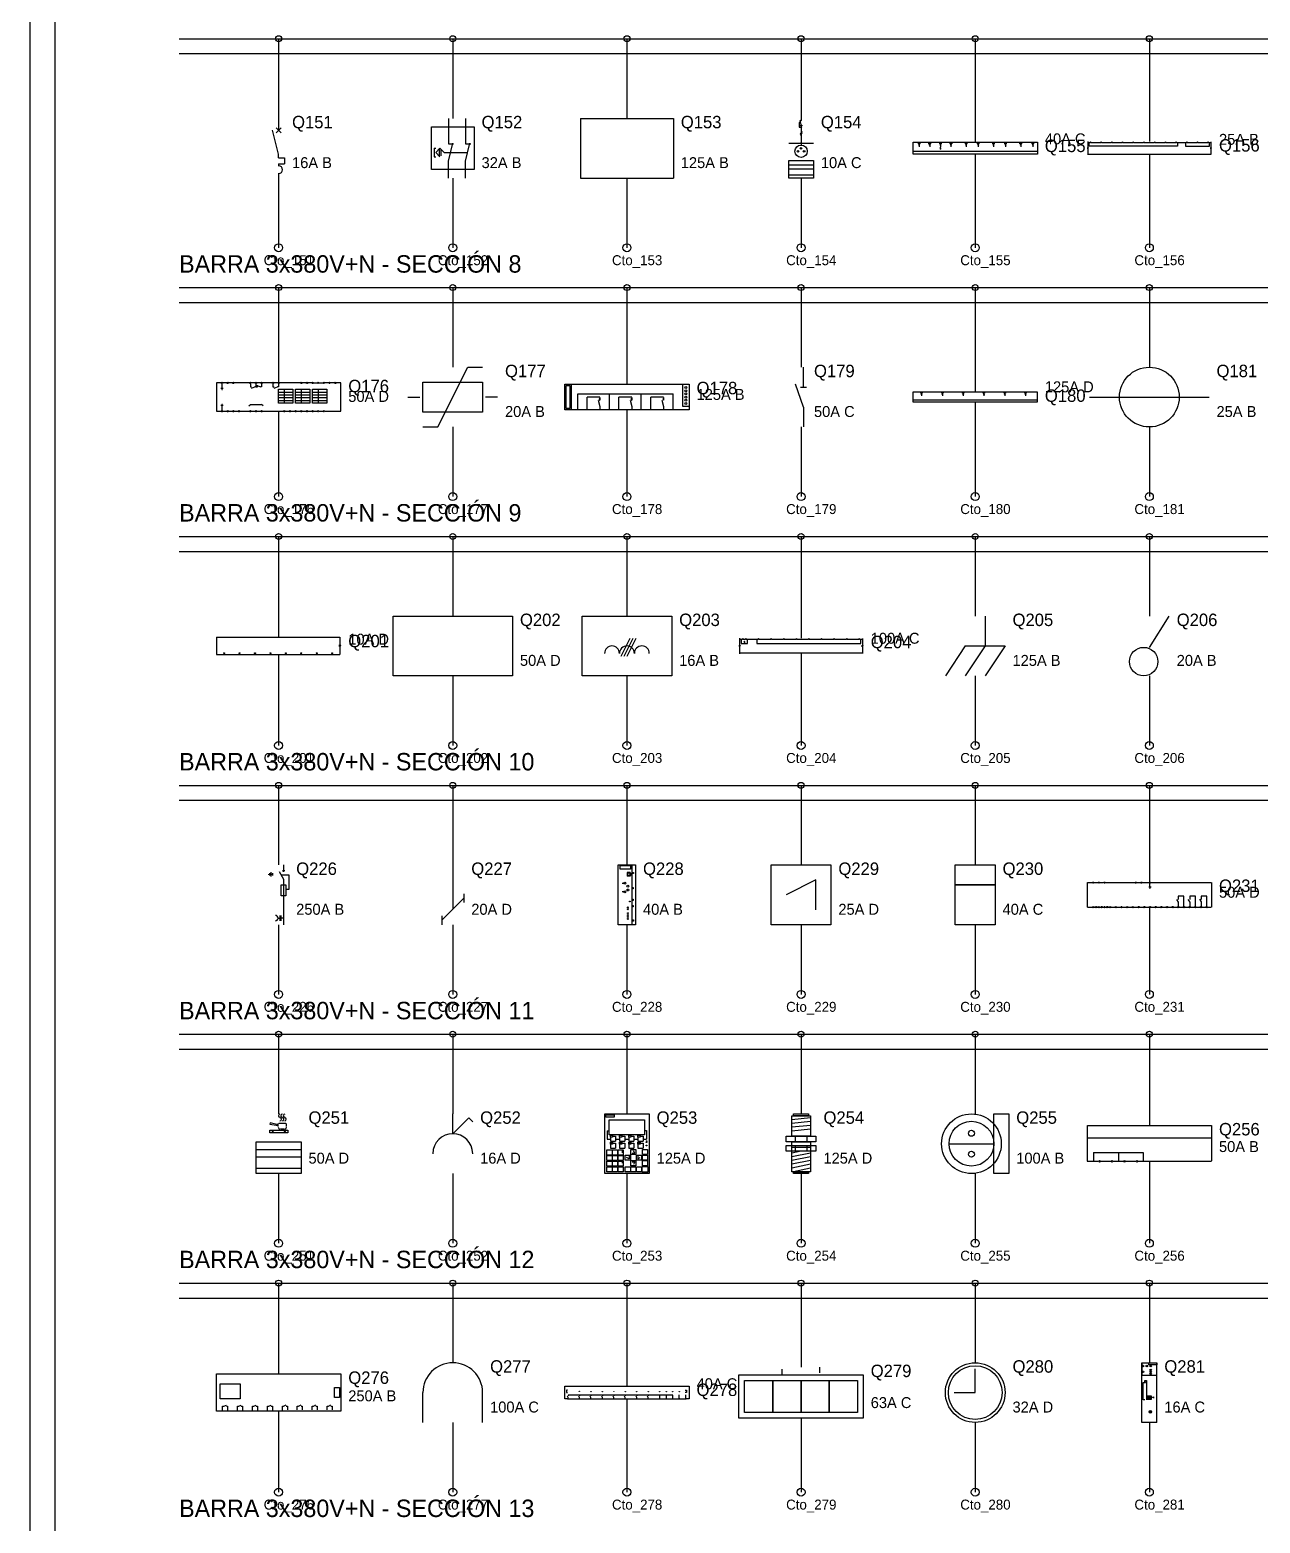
# Model space of a CAD drawing. Header units: metres. Extents: x 2 to 99, y 2 to 133.
# Drawn here: x 2 to 26.73, y 69.18 to 99.18 of the extents above; entities that cross this region are included whole.
import ezdxf

# ---------------------------------------------------------------- set-up
doc = ezdxf.new("R2010")
doc.units = ezdxf.units.M
for name, color, linetype in [('BARRAS_BUSBAR', 7, 'Continuous'), ('COMPONENTES', 7, 'Continuous'), ('FORMATO_LAMINA', 7, 'Continuous'), ('LINEAS_FUERZA', 7, 'Continuous'), ('TEXTOS_CIRCUITO', 7, 'Continuous')]:
    doc.layers.add(name, color=color, linetype=linetype)

msp = doc.modelspace()

# ---------------------------------------------------------------- linework, layer by layer
at = {"layer": 'BARRAS_BUSBAR'}
for p, q in [((5, 99), (96, 99)), ((5, 98.7), (96, 98.7)), ((5, 94), (96, 94)), ((5, 93.7), (96, 93.7)), ((5, 89), (96, 89)), ((5, 88.7), (96, 88.7)), ((5, 84), (96, 84)), ((5, 83.7), (96, 83.7)), ((5, 79), (96, 79)), ((5, 78.7), (96, 78.7)), ((5, 74), (96, 74)), ((5, 73.7), (96, 73.7))]:
    msp.add_line(p, q, dxfattribs=at)
at = {"layer": 'COMPONENTES'}
for p, q in [((7.048, 97.208), (6.952, 97.112)), ((6.952, 97.208), (7.048, 97.112)), ((7, 97.4), (7, 97.16)), ((10.414, 97.4), (10.414, 96.886)), ((10.757, 97.4), (10.757, 96.886)), ((13.067, 97.4), (13.067, 96.2)), ((13.067, 97.4), (14.933, 97.4)), ((14.933, 97.4), (14.933, 96.2)), ((17.488, 97.317), (17.459, 97.317)), ((17.459, 97.317), (17.459, 97.222)), ((17.459, 97.255), (17.517, 97.255)), ((17.459, 97.222), (17.517, 97.222)), ((17.508, 97.367), (17.492, 97.35)), ((17.492, 97.367), (17.508, 97.35)), ((17.5, 97.4), (17.5, 97.359)), ((17.5, 97.263), (17.517, 97.263)), ((17.5, 97.247), (17.517, 97.247)), ((17.5, 97.243), (17.5, 97.234)), ((17.5, 97.21), (17.5, 97.193)), ((17.517, 97.263), (17.517, 97.247)), ((17.252, 96.903), (17.748, 96.903)), ((17.521, 97.127), (17.479, 97.086)), ((17.521, 97.102), (17.479, 97.061)), ((17.5, 97.193), (17.5, 96.924)), ((17.5, 96.924), (17.5, 96.866)), ((23.263, 96.918), (23.309, 96.918)), ((23.325, 96.918), (23.524, 96.918)), ((23.54, 96.918), (23.739, 96.918)), ((23.755, 96.918), (23.954, 96.918)), ((23.97, 96.918), (24.169, 96.918)), ((24.185, 96.918), (24.384, 96.918)), ((24.401, 96.918), (24.599, 96.918)), ((24.616, 96.918), (24.815, 96.918)), ((24.831, 96.918), (25.03, 96.918)), ((25.046, 96.918), (25.245, 96.918)), ((25.261, 96.918), (25.46, 96.918)), ((25.476, 96.918), (25.675, 96.918)), ((25.691, 96.918), (25.737, 96.918)), ((7, 96.608), (7.12, 96.608)), ((7.12, 96.608), (7.12, 96.488)), ((10.123, 96.8), (10.157, 96.8)), ((10.123, 96.8), (10.123, 96.629)), ((10.123, 96.629), (10.157, 96.629)), ((10.226, 96.783), (10.226, 96.646)), ((10.26, 96.783), (10.26, 96.646)), ((10.329, 96.714), (10.791, 96.714)), ((10.329, 96.714), (10.791, 96.714)), ((10.414, 96.886), (10.517, 96.886)), ((10.757, 96.886), (10.86, 96.886)), ((19.75, 96.739), (22.25, 96.739)), ((19.872, 96.873), (19.872, 96.891)), ((19.872, 96.861), (19.872, 96.83)), ((20.085, 96.873), (20.085, 96.891)), ((20.085, 96.861), (20.085, 96.83)), ((20.287, 96.803), (20.317, 96.803)), ((20.29, 96.794), (20.314, 96.794)), ((20.293, 96.785), (20.311, 96.785)), ((20.302, 96.873), (20.302, 96.891)), ((20.302, 96.861), (20.302, 96.83)), ((20.302, 96.803), (20.302, 96.818)), ((20.512, 96.873), (20.512, 96.891)), ((20.512, 96.861), (20.512, 96.83)), ((20.817, 96.873), (20.817, 96.891)), ((20.817, 96.861), (20.817, 96.83)), ((21.061, 96.873), (21.061, 96.891)), ((21.061, 96.861), (21.061, 96.83)), ((21.366, 96.873), (21.366, 96.891)), ((21.366, 96.861), (21.366, 96.83)), ((21.61, 96.873), (21.61, 96.891)), ((21.61, 96.861), (21.61, 96.83)), ((21.915, 96.873), (21.915, 96.891)), ((21.915, 96.861), (21.915, 96.83)), ((22.159, 96.873), (22.159, 96.891)), ((22.159, 96.861), (22.159, 96.83)), ((23.263, 96.682), (25.737, 96.682)), ((7, 96.488), (7, 96.44)), ((7, 96.488), (7.12, 96.488)), ((17.252, 96.469), (17.748, 96.469)), ((17.252, 96.386), (17.748, 96.386)), ((7, 96.296), (7, 96.2)), ((13.067, 96.2), (14.933, 96.2)), ((17.252, 96.262), (17.748, 96.262)), ((17.55, 92), (17.55, 92.4)), ((5.847, 92.084), (5.75, 92.084)), ((5.75, 92.084), (5.75, 91.516)), ((5.841, 91.976), (5.886, 91.976)), ((5.852, 91.965), (5.875, 91.965)), ((5.858, 91.953), (5.869, 91.953)), ((5.864, 91.976), (5.864, 92.061)), ((5.96, 92.084), (5.881, 92.084)), ((6.074, 92.084), (5.994, 92.084)), ((6.188, 92.084), (6.108, 92.084)), ((6.415, 92.084), (6.165, 92.084)), ((6.432, 92.061), (6.432, 92.005)), ((6.432, 92.005), (6.455, 92.005)), ((6.528, 92.084), (6.449, 92.084)), ((6.455, 91.976), (6.523, 92.005)), ((6.545, 92.005), (6.523, 92.005)), ((6.545, 92.061), (6.545, 92.005)), ((6.545, 92.005), (6.568, 92.005)), ((6.642, 92.084), (6.562, 92.084)), ((6.568, 92.033), (6.636, 92.005)), ((6.568, 92.005), (6.574, 92.005)), ((6.574, 92.005), (6.574, 92.039)), ((6.659, 92.005), (6.636, 92.005)), ((6.659, 92.061), (6.659, 92.005)), ((6.869, 92.084), (6.676, 92.084)), ((6.886, 92.061), (6.886, 92.005)), ((6.886, 92.005), (6.909, 92.005)), ((6.983, 92.084), (6.903, 92.084)), ((6.909, 91.976), (6.977, 92.005)), ((7, 92.005), (6.977, 92.005)), ((7, 92.061), (7, 92.005)), ((7, 91.902), (7.284, 91.902)), ((7, 91.845), (7.284, 91.845)), ((7.398, 92.084), (7.017, 92.084)), ((7.114, 91.959), (7.114, 91.675)), ((7.341, 91.902), (7.625, 91.902)), ((7.341, 91.845), (7.625, 91.845)), ((7.438, 92.084), (7.358, 92.084)), ((7.455, 91.959), (7.455, 91.675)), ((7.551, 92.084), (7.472, 92.084)), ((7.665, 92.084), (7.585, 92.084)), ((7.682, 91.902), (7.966, 91.902)), ((7.682, 91.845), (7.966, 91.845)), ((7.699, 92.084), (7.778, 92.084)), ((7.795, 91.959), (7.795, 91.675)), ((7.812, 92.084), (7.892, 92.084)), ((8.006, 92.084), (7.926, 92.084)), ((8.125, 92.084), (8.04, 92.084)), ((8.25, 92.084), (8.153, 92.084)), ((8.25, 91.516), (8.25, 92.084)), ((9.6, 91.8), (9.84, 91.8)), ((11.4, 91.8), (11.16, 91.8)), ((12.878, 92.054), (12.878, 91.547)), ((13.006, 91.864), (13.647, 91.864)), ((13.006, 91.858), (13.006, 91.543)), ((13.199, 91.544), (13.199, 91.8)), ((13.455, 91.8), (13.199, 91.8)), ((13.647, 91.864), (14.288, 91.864)), ((13.647, 91.548), (13.647, 91.862)), ((13.84, 91.544), (13.84, 91.8)), ((14.096, 91.8), (13.84, 91.8)), ((14.288, 91.864), (14.929, 91.864)), ((14.288, 91.548), (14.288, 91.862)), ((14.481, 91.544), (14.481, 91.8)), ((14.737, 91.8), (14.481, 91.8)), ((14.929, 91.548), (14.929, 91.862)), ((17.55, 91.6), (17.39, 92.06)), ((17.49, 92), (17.61, 92)), ((19.922, 91.863), (19.922, 91.878)), ((19.922, 91.852), (19.922, 91.826)), ((20.34, 91.863), (20.34, 91.878)), ((20.34, 91.852), (20.34, 91.826)), ((20.758, 91.863), (20.758, 91.878)), ((20.758, 91.852), (20.758, 91.826)), ((21.176, 91.863), (21.176, 91.878)), ((21.176, 91.852), (21.176, 91.826)), ((21.594, 91.863), (21.594, 91.878)), ((21.594, 91.852), (21.594, 91.826)), ((22.012, 91.863), (22.012, 91.878)), ((22.012, 91.852), (22.012, 91.826)), ((23.3, 91.8), (25.7, 91.8)), ((5.75, 91.516), (5.847, 91.516)), ((5.841, 91.635), (5.886, 91.635)), ((5.852, 91.647), (5.875, 91.647)), ((5.858, 91.658), (5.869, 91.658)), ((5.864, 91.539), (5.864, 91.63)), ((5.881, 91.516), (5.96, 91.516)), ((5.994, 91.516), (6.074, 91.516)), ((6.108, 91.516), (6.188, 91.516)), ((6.222, 91.516), (6.415, 91.516)), ((6.403, 91.624), (6.432, 91.652)), ((6.432, 91.652), (6.659, 91.652)), ((6.449, 91.516), (6.528, 91.516)), ((6.562, 91.516), (6.642, 91.516)), ((6.688, 91.624), (6.659, 91.652)), ((6.676, 91.516), (6.756, 91.516)), ((6.744, 91.516), (7.097, 91.516)), ((7, 91.789), (7.284, 91.789)), ((7, 91.732), (7.284, 91.732)), ((7.131, 91.516), (7.21, 91.516)), ((7.244, 91.516), (7.324, 91.516)), ((7.341, 91.789), (7.625, 91.789)), ((7.341, 91.732), (7.625, 91.732)), ((7.358, 91.516), (7.438, 91.516)), ((7.472, 91.516), (7.551, 91.516)), ((7.585, 91.516), (7.665, 91.516)), ((7.682, 91.789), (7.966, 91.789)), ((7.682, 91.732), (7.966, 91.732)), ((7.699, 91.516), (7.778, 91.516)), ((7.812, 91.516), (7.892, 91.516)), ((7.926, 91.516), (8.006, 91.516)), ((7.966, 91.516), (8.165, 91.516)), ((8.153, 91.516), (8.25, 91.516)), ((13.455, 91.795), (13.455, 91.741)), ((14.096, 91.795), (14.096, 91.741)), ((14.737, 91.795), (14.737, 91.741)), ((17.55, 91.6), (17.55, 91.2)), ((19.753, 91.748), (22.25, 91.748)), ((21.2, 87.4), (21.2, 86.8)), ((24.5, 86.771), (24.9, 87.4)), ((5.75, 86.974), (8.231, 86.974)), ((5.75, 86.974), (5.75, 86.626)), ((14.06, 86.95), (13.88, 86.59)), ((14.12, 86.95), (13.94, 86.59)), ((14.18, 86.95), (14, 86.59)), ((16.266, 86.939), (16.32, 86.939)), ((16.339, 86.939), (16.383, 86.939)), ((16.402, 86.939), (16.636, 86.939)), ((16.655, 86.939), (16.889, 86.939)), ((16.908, 86.939), (17.142, 86.939)), ((17.161, 86.939), (17.396, 86.939)), ((17.415, 86.939), (17.649, 86.939)), ((17.668, 86.939), (17.902, 86.939)), ((17.921, 86.939), (18.155, 86.939)), ((18.174, 86.939), (18.408, 86.939)), ((18.427, 86.939), (18.661, 86.939)), ((18.68, 86.939), (18.734, 86.939)), ((20.8, 86.8), (20.4, 86.2)), ((20.8, 86.8), (21.6, 86.8)), ((21.2, 86.8), (20.8, 86.2)), ((21.6, 86.8), (21.2, 86.2)), ((5.75, 86.626), (8.231, 86.626)), ((16.266, 86.661), (18.734, 86.661)), ((6.797, 82.213), (6.797, 82.202)), ((6.819, 82.235), (6.819, 82.191)), ((6.841, 82.257), (6.841, 82.169)), ((6.852, 82.213), (6.863, 82.213)), ((6.874, 82.235), (6.874, 82.191)), ((7.078, 82.29), (7.122, 82.29)), ((7.1, 82.4), (7.1, 82.29)), ((10.5, 82.4), (10.5, 81.511)), ((14.062, 82.249), (14.004, 82.249)), ((14.004, 82.249), (14.004, 82.172)), ((14.012, 82.241), (14.054, 82.241)), ((14.012, 82.241), (14.012, 82.179)), ((14.054, 82.226), (14.054, 82.241)), ((14.074, 82.226), (14.054, 82.226)), ((14.062, 82.249), (14.062, 82.234)), ((14.081, 82.234), (14.062, 82.234)), ((14.074, 82.199), (14.074, 82.226)), ((14.081, 82.234), (14.081, 82.191)), ((14.097, 82.4), (14.097, 81.2)), ((13.903, 82.032), (13.961, 82.032)), ((14.062, 82.172), (14.004, 82.172)), ((14.054, 82.179), (14.012, 82.179)), ((14.054, 82.183), (14.054, 82.199)), ((14.074, 82.199), (14.054, 82.199)), ((14.062, 82.191), (14.081, 82.191)), ((14.062, 82.172), (14.062, 82.187)), ((23.25, 82.045), (23.25, 81.555)), ((23.256, 82.045), (23.358, 82.045)), ((23.381, 82.045), (23.467, 82.045)), ((23.495, 82.045), (23.581, 82.045)), ((23.61, 82.045), (24.209, 82.045)), ((24.237, 82.045), (24.323, 82.045)), ((24.352, 82.045), (24.494, 82.045)), ((24.489, 81.96), (24.534, 81.96)), ((24.5, 81.948), (24.523, 81.948)), ((24.506, 81.937), (24.517, 81.937)), ((24.511, 81.96), (24.511, 82.045)), ((24.523, 82.045), (25.744, 82.045)), ((25.75, 82.045), (25.75, 81.555)), ((10.278, 81.289), (10.722, 81.733)), ((10.722, 81.822), (10.722, 81.644)), ((13.961, 81.858), (13.903, 81.858)), ((6.99, 81.332), (7.023, 81.332)), ((7.026, 81.387), (7.026, 81.277)), ((7.045, 81.387), (7.045, 81.277)), ((7.1, 81.332), (7.045, 81.332)), ((10.278, 81.378), (10.278, 81.2)), ((23.256, 81.555), (23.358, 81.555)), ((23.381, 81.555), (23.41, 81.555)), ((23.438, 81.555), (23.467, 81.555)), ((23.501, 81.555), (23.524, 81.555)), ((23.558, 81.555), (23.581, 81.555)), ((23.615, 81.555), (23.638, 81.555)), ((23.667, 81.555), (23.695, 81.555)), ((23.724, 81.555), (23.809, 81.555)), ((23.838, 81.555), (23.929, 81.555)), ((23.958, 81.555), (24.038, 81.555)), ((24.072, 81.555), (24.152, 81.555)), ((24.18, 81.555), (24.266, 81.555)), ((24.295, 81.555), (24.38, 81.555)), ((24.409, 81.555), (24.494, 81.555)), ((24.523, 81.555), (24.608, 81.555)), ((24.637, 81.555), (24.723, 81.555)), ((24.751, 81.555), (24.837, 81.555)), ((24.871, 81.555), (24.951, 81.555)), ((24.979, 81.555), (25.065, 81.555)), ((25.099, 81.555), (25.179, 81.555)), ((25.213, 81.555), (25.288, 81.555)), ((25.322, 81.555), (25.408, 81.555)), ((25.436, 81.555), (25.527, 81.555)), ((25.55, 81.555), (25.636, 81.555)), ((25.664, 81.555), (25.744, 81.555)), ((10.5, 77), (10.5, 77.4)), ((6.99, 77.144), (6.99, 77.205)), ((7.148, 77.205), (7.002, 77.205)), ((7.16, 77.144), (7.16, 77.205)), ((17.312, 77.287), (17.688, 77.325)), ((17.312, 77.212), (17.688, 77.25)), ((17.312, 77.137), (17.688, 77.175)), ((17.312, 77.062), (17.688, 77.1)), ((23.25, 77.167), (23.25, 76.917)), ((23.256, 77.167), (23.869, 77.167)), ((23.869, 77.167), (25.75, 77.167)), ((25.75, 77.167), (25.75, 76.455)), ((7.112, 77.095), (7.039, 77.095)), ((13.604, 77.058), (13.64, 77.058)), ((13.604, 77.058), (13.604, 76.894)), ((13.604, 76.894), (13.671, 76.894)), ((13.671, 76.93), (13.671, 76.849)), ((13.671, 76.849), (13.773, 76.849)), ((13.711, 76.951), (13.773, 76.951)), ((13.711, 76.813), (13.773, 76.813)), ((13.773, 76.951), (13.773, 76.849)), ((13.773, 76.894), (13.854, 76.894)), ((13.773, 76.813), (13.773, 76.711)), ((13.854, 76.93), (13.854, 76.849)), ((13.854, 76.849), (13.957, 76.849)), ((13.895, 76.951), (13.957, 76.951)), ((13.895, 76.813), (13.957, 76.813)), ((13.957, 76.951), (13.957, 76.849)), ((13.957, 76.894), (14.038, 76.894)), ((13.957, 76.813), (13.957, 76.711)), ((14.038, 76.93), (14.038, 76.849)), ((14.038, 76.849), (14.14, 76.849)), ((14.079, 76.951), (14.14, 76.951)), ((14.079, 76.813), (14.14, 76.813)), ((14.14, 76.951), (14.14, 76.849)), ((14.14, 76.894), (14.222, 76.894)), ((14.14, 76.813), (14.14, 76.711)), ((14.222, 76.93), (14.222, 76.849)), ((14.222, 76.849), (14.324, 76.849)), ((14.263, 76.951), (14.324, 76.951)), ((14.263, 76.813), (14.324, 76.813)), ((14.324, 76.951), (14.324, 76.849)), ((14.324, 76.894), (14.391, 76.894)), ((14.324, 76.813), (14.324, 76.711)), ((14.355, 77.063), (14.391, 77.063)), ((14.391, 77.063), (14.391, 76.894)), ((14.396, 76.859), (14.396, 76.851)), ((20.475, 76.8), (21.375, 76.8)), ((23.25, 76.93), (23.25, 76.448)), ((23.25, 76.917), (23.869, 76.917)), ((23.875, 76.917), (25.75, 76.917)), ((6.55, 76.687), (7.45, 76.687)), ((6.55, 76.537), (7.45, 76.537)), ((13.671, 76.792), (13.671, 76.711)), ((13.671, 76.711), (13.773, 76.711)), ((13.854, 76.792), (13.854, 76.711)), ((13.854, 76.711), (13.957, 76.711)), ((14.038, 76.792), (14.038, 76.711)), ((14.038, 76.711), (14.14, 76.711)), ((14.222, 76.792), (14.222, 76.711)), ((14.222, 76.711), (14.324, 76.711)), ((17.5, 76.65), (17.312, 76.612)), ((17.688, 76.612), (17.312, 76.537)), ((17.688, 76.537), (17.312, 76.462)), ((23.375, 76.623), (23.375, 76.455)), ((23.375, 76.623), (23.875, 76.623)), ((23.875, 76.623), (24.375, 76.623)), ((23.878, 76.623), (23.878, 76.455)), ((24.378, 76.623), (24.378, 76.455)), ((6.55, 76.312), (7.45, 76.312)), ((17.688, 76.462), (17.312, 76.387)), ((17.688, 76.387), (17.312, 76.312)), ((17.688, 76.312), (17.35, 76.237)), ((23.25, 76.448), (23.375, 76.448)), ((23.375, 76.448), (23.481, 76.448)), ((23.519, 76.448), (23.731, 76.448)), ((23.772, 76.448), (23.878, 76.448)), ((23.875, 76.448), (23.981, 76.448)), ((24.019, 76.448), (24.231, 76.448)), ((24.272, 76.448), (24.378, 76.448)), ((24.375, 76.448), (24.481, 76.448)), ((24.481, 76.448), (25.75, 76.448)), ((17.879, 72.198), (17.879, 72.311)), ((24.349, 71.2), (24.349, 72.4)), ((24.349, 72.4), (24.651, 72.4)), ((24.356, 72.143), (24.356, 72.4)), ((24.363, 72.344), (24.385, 72.323)), ((24.363, 72.323), (24.385, 72.344)), ((24.439, 72.344), (24.46, 72.323)), ((24.439, 72.323), (24.46, 72.344)), ((24.517, 72.344), (24.538, 72.323)), ((24.517, 72.323), (24.538, 72.344)), ((24.644, 72.357), (24.644, 72.143)), ((24.651, 71.2), (24.651, 72.4)), ((5.75, 71.425), (5.75, 72.175)), ((5.75, 72.175), (8.25, 72.175)), ((8.25, 72.175), (8.25, 71.425)), ((17.121, 72.16), (17.121, 72.273)), ((21, 71.8), (21, 72.28)), ((24.644, 72.143), (24.356, 72.143)), ((24.363, 72.229), (24.385, 72.207)), ((24.363, 72.207), (24.385, 72.229)), ((24.517, 72.267), (24.538, 72.246)), ((24.517, 72.246), (24.538, 72.267)), ((24.517, 72.229), (24.538, 72.207)), ((24.517, 72.207), (24.538, 72.229)), ((24.517, 72.19), (24.538, 72.169)), ((24.517, 72.169), (24.538, 72.19)), ((5.825, 71.675), (5.825, 71.975)), ((5.825, 71.975), (6.225, 71.975)), ((6.225, 71.975), (6.225, 71.675)), ((9.9, 71.2), (9.9, 71.8)), ((11.1, 71.2), (11.1, 71.8)), ((15.053, 71.685), (15.053, 71.754)), ((15.184, 71.685), (15.184, 71.754)), ((20.58, 71.8), (21, 71.8)), ((24.479, 71.713), (24.479, 71.7)), ((24.479, 71.713), (24.486, 71.713)), ((24.486, 71.726), (24.486, 71.713)), ((24.486, 71.726), (24.511, 71.726)), ((24.511, 71.726), (24.511, 71.713)), ((24.511, 71.713), (24.518, 71.713)), ((24.518, 71.713), (24.518, 71.7)), ((8.25, 71.425), (5.75, 71.425)), ((6.225, 71.675), (5.825, 71.675)), ((5.875, 71.525), (5.9, 71.525)), ((5.875, 71.425), (5.875, 71.525)), ((5.9, 71.525), (5.95, 71.55)), ((5.95, 71.525), (5.975, 71.525)), ((5.975, 71.525), (5.975, 71.45)), ((6.175, 71.525), (6.2, 71.525)), ((6.175, 71.45), (6.175, 71.525)), ((6.2, 71.525), (6.25, 71.55)), ((6.25, 71.525), (6.275, 71.525)), ((6.275, 71.525), (6.275, 71.45)), ((6.475, 71.45), (6.475, 71.525)), ((6.475, 71.525), (6.5, 71.525)), ((6.5, 71.525), (6.55, 71.55)), ((6.55, 71.525), (6.575, 71.525)), ((6.575, 71.525), (6.575, 71.45)), ((6.775, 71.525), (6.8, 71.525)), ((6.775, 71.45), (6.775, 71.525)), ((6.8, 71.525), (6.85, 71.55)), ((6.85, 71.525), (6.875, 71.525)), ((6.875, 71.525), (6.875, 71.45)), ((7.075, 71.53), (7.1, 71.53)), ((7.075, 71.43), (7.075, 71.53)), ((7.1, 71.53), (7.15, 71.555)), ((7.15, 71.53), (7.175, 71.53)), ((7.175, 71.53), (7.175, 71.455)), ((7.375, 71.53), (7.4, 71.53)), ((7.375, 71.455), (7.375, 71.53)), ((7.4, 71.53), (7.45, 71.555)), ((7.45, 71.53), (7.475, 71.53)), ((7.475, 71.53), (7.475, 71.455)), ((7.675, 71.455), (7.675, 71.53)), ((7.675, 71.53), (7.7, 71.53)), ((7.7, 71.53), (7.75, 71.555)), ((7.75, 71.53), (7.775, 71.53)), ((7.775, 71.53), (7.775, 71.455)), ((7.975, 71.53), (8, 71.53)), ((7.975, 71.455), (7.975, 71.53)), ((8, 71.53), (8.05, 71.555)), ((8.05, 71.53), (8.075, 71.53)), ((8.075, 71.53), (8.075, 71.455)), ((12.826, 71.675), (13.036, 71.675)), ((13.056, 71.675), (13.266, 71.675)), ((13.286, 71.675), (13.497, 71.675)), ((13.516, 71.675), (13.727, 71.675)), ((13.747, 71.675), (13.957, 71.675)), ((13.977, 71.675), (14.188, 71.675)), ((14.207, 71.675), (14.418, 71.675)), ((14.438, 71.675), (14.648, 71.675)), ((14.668, 71.675), (14.78, 71.675)), ((14.799, 71.675), (14.911, 71.675)), ((14.931, 71.675), (15.043, 71.675)), ((15.062, 71.675), (15.174, 71.675)), ((24.472, 71.7), (24.525, 71.7)), ((24.472, 71.7), (24.472, 71.679)), ((24.525, 71.696), (24.472, 71.696)), ((24.472, 71.679), (24.525, 71.679)), ((24.483, 71.687), (24.483, 71.679)), ((24.486, 71.683), (24.486, 71.679)), ((24.49, 71.683), (24.49, 71.679)), ((24.493, 71.683), (24.493, 71.679)), ((24.497, 71.683), (24.497, 71.679)), ((24.5, 71.683), (24.5, 71.679)), ((24.504, 71.683), (24.504, 71.679)), ((24.507, 71.683), (24.507, 71.679)), ((24.511, 71.683), (24.511, 71.679)), ((24.514, 71.687), (24.514, 71.679)), ((24.525, 71.7), (24.525, 71.679)), ((24.651, 71.2), (24.349, 71.2))]:
    msp.add_line(p, q, dxfattribs=at)
for points in [[(10.071, 97.229), (10.929, 97.229), (10.929, 96.371), (10.071, 96.371)], [(19.75, 96.922), (22.25, 96.922), (22.25, 96.678), (19.75, 96.678)], [(19.857, 96.922), (19.887, 96.922), (19.887, 96.891), (19.857, 96.891)], [(20.07, 96.922), (20.101, 96.922), (20.101, 96.891), (20.07, 96.891)], [(20.287, 96.922), (20.317, 96.922), (20.317, 96.891), (20.287, 96.891)], [(20.497, 96.922), (20.527, 96.922), (20.527, 96.891), (20.497, 96.891)], [(20.802, 96.922), (20.832, 96.922), (20.832, 96.891), (20.802, 96.891)], [(21.046, 96.922), (21.076, 96.922), (21.076, 96.891), (21.046, 96.891)], [(21.351, 96.922), (21.381, 96.922), (21.381, 96.891), (21.351, 96.891)], [(21.595, 96.922), (21.625, 96.922), (21.625, 96.891), (21.595, 96.891)], [(21.899, 96.922), (21.93, 96.922), (21.93, 96.891), (21.899, 96.891)], [(22.143, 96.922), (22.174, 96.922), (22.174, 96.891), (22.143, 96.891)], [(17.252, 96.552), (17.748, 96.552), (17.748, 96.2), (17.252, 96.2)], [(9.9, 92.1), (11.1, 92.1), (11.1, 91.5), (9.9, 91.5)], [(7, 91.959), (7.284, 91.959), (7.284, 91.675), (7, 91.675)], [(7.341, 91.959), (7.625, 91.959), (7.625, 91.675), (7.341, 91.675)], [(7.682, 91.959), (7.966, 91.959), (7.966, 91.675), (7.682, 91.675)], [(12.75, 92.057), (15.25, 92.057), (15.25, 91.544), (12.75, 91.544)], [(12.776, 92.031), (12.853, 92.031), (12.853, 91.569), (12.776, 91.569)], [(15.122, 92.057), (15.25, 92.057), (15.25, 91.608), (15.122, 91.608)], [(19.75, 91.904), (22.247, 91.904), (22.247, 91.696), (19.75, 91.696)], [(19.909, 91.904), (19.935, 91.904), (19.935, 91.878), (19.909, 91.878)], [(20.327, 91.904), (20.353, 91.904), (20.353, 91.878), (20.327, 91.878)], [(20.745, 91.904), (20.771, 91.904), (20.771, 91.878), (20.745, 91.878)], [(21.163, 91.904), (21.189, 91.904), (21.189, 91.878), (21.163, 91.878)], [(21.581, 91.904), (21.607, 91.904), (21.607, 91.878), (21.581, 91.878)], [(21.999, 91.904), (22.025, 91.904), (22.025, 91.878), (21.999, 91.878)], [(9.3, 87.4), (11.7, 87.4), (11.7, 86.2), (9.3, 86.2)], [(13.1, 87.4), (14.9, 87.4), (14.9, 86.2), (13.1, 86.2)], [(13.826, 82.4), (14.174, 82.4), (14.174, 81.2), (13.826, 81.2)], [(13.861, 82.392), (14.07, 82.392), (14.07, 82.315), (13.861, 82.315)], [(14.108, 82.249), (14.132, 82.249), (14.132, 82.226), (14.108, 82.226)], [(16.9, 82.4), (18.1, 82.4), (18.1, 81.2), (16.9, 81.2)], [(20.6, 82.4), (21.4, 82.4), (21.4, 82), (20.6, 82)], [(7.048, 82.004), (7.148, 82.004), (7.148, 81.783), (7.048, 81.783)], [(14.105, 81.947), (14.128, 81.947), (14.128, 81.924), (14.105, 81.924)], [(20.6, 82), (21.4, 82), (21.4, 81.2), (20.6, 81.2)], [(14.105, 81.711), (14.128, 81.711), (14.128, 81.688), (14.105, 81.688)], [(14.105, 81.583), (14.128, 81.583), (14.128, 81.56), (14.105, 81.56)], [(14.108, 81.297), (14.132, 81.297), (14.132, 81.274), (14.108, 81.274)], [(13.553, 77.4), (14.447, 77.4), (14.447, 76.2), (13.553, 76.2)], [(17.35, 77.4), (17.65, 77.4), (17.65, 77.362), (17.35, 77.362)], [(21.375, 77.4), (21.675, 77.4), (21.675, 76.2), (21.375, 76.2)], [(13.574, 77.38), (13.747, 77.38), (13.747, 77.334), (13.574, 77.334)], [(13.64, 77.277), (14.355, 77.277), (14.355, 76.981), (13.64, 76.981)], [(17.312, 77.362), (17.688, 77.362), (17.688, 76.95), (17.312, 76.95)], [(6.55, 76.837), (7.45, 76.837), (7.45, 76.2), (6.55, 76.2)], [(6.82, 77.071), (7.184, 77.071), (7.184, 77.022), (6.82, 77.022)], [(13.671, 76.971), (13.711, 76.971), (13.711, 76.93), (13.671, 76.93)], [(13.671, 76.833), (13.711, 76.833), (13.711, 76.792), (13.671, 76.792)], [(13.676, 76.813), (13.691, 76.813), (13.691, 76.797), (13.676, 76.797)], [(13.854, 76.971), (13.895, 76.971), (13.895, 76.93), (13.854, 76.93)], [(13.854, 76.833), (13.895, 76.833), (13.895, 76.792), (13.854, 76.792)], [(13.86, 76.813), (13.875, 76.813), (13.875, 76.797), (13.86, 76.797)], [(14.038, 76.971), (14.079, 76.971), (14.079, 76.93), (14.038, 76.93)], [(14.038, 76.833), (14.079, 76.833), (14.079, 76.792), (14.038, 76.792)], [(14.043, 76.813), (14.059, 76.813), (14.059, 76.797), (14.043, 76.797)], [(14.222, 76.971), (14.263, 76.971), (14.263, 76.93), (14.222, 76.93)], [(14.222, 76.833), (14.263, 76.833), (14.263, 76.792), (14.222, 76.792)], [(14.227, 76.813), (14.243, 76.813), (14.243, 76.797), (14.227, 76.797)], [(14.388, 76.838), (14.403, 76.838), (14.403, 76.823), (14.388, 76.823)], [(17.2, 76.95), (17.8, 76.95), (17.8, 76.837), (17.2, 76.837)], [(17.312, 76.837), (17.688, 76.837), (17.688, 76.725), (17.312, 76.725)], [(17.312, 76.837), (17.688, 76.837), (17.688, 76.237), (17.312, 76.237)], [(17.387, 76.95), (17.613, 76.95), (17.613, 76.837), (17.387, 76.837)], [(13.599, 76.675), (13.701, 76.675), (13.701, 76.573), (13.599, 76.573)], [(13.599, 76.563), (13.701, 76.563), (13.701, 76.46), (13.599, 76.46)], [(13.711, 76.675), (13.814, 76.675), (13.814, 76.573), (13.711, 76.573)], [(13.711, 76.563), (13.814, 76.563), (13.814, 76.46), (13.711, 76.46)], [(13.824, 76.675), (13.926, 76.675), (13.926, 76.573), (13.824, 76.573)], [(13.824, 76.563), (13.926, 76.563), (13.926, 76.46), (13.824, 76.46)], [(13.967, 76.573), (14.069, 76.573), (14.069, 76.471), (13.967, 76.471)], [(14.079, 76.685), (14.181, 76.685), (14.181, 76.583), (14.079, 76.583)], [(14.191, 76.573), (14.294, 76.573), (14.294, 76.471), (14.191, 76.471)], [(14.314, 76.685), (14.416, 76.685), (14.416, 76.583), (14.314, 76.583)], [(14.314, 76.573), (14.416, 76.573), (14.416, 76.471), (14.314, 76.471)], [(14.388, 76.772), (14.403, 76.772), (14.403, 76.757), (14.388, 76.757)], [(17.2, 76.762), (17.8, 76.762), (17.8, 76.65), (17.2, 76.65)], [(17.387, 76.762), (17.613, 76.762), (17.613, 76.65), (17.387, 76.65)], [(13.599, 76.45), (13.701, 76.45), (13.701, 76.348), (13.599, 76.348)], [(13.599, 76.338), (13.701, 76.338), (13.701, 76.236), (13.599, 76.236)], [(13.711, 76.45), (13.814, 76.45), (13.814, 76.348), (13.711, 76.348)], [(13.711, 76.338), (13.814, 76.338), (13.814, 76.236), (13.711, 76.236)], [(13.824, 76.45), (13.926, 76.45), (13.926, 76.348), (13.824, 76.348)], [(13.824, 76.338), (13.926, 76.338), (13.926, 76.236), (13.824, 76.236)], [(13.967, 76.338), (14.069, 76.338), (14.069, 76.236), (13.967, 76.236)], [(14.079, 76.46), (14.181, 76.46), (14.181, 76.358), (14.079, 76.358)], [(14.079, 76.338), (14.181, 76.338), (14.181, 76.236), (14.079, 76.236)], [(14.191, 76.338), (14.294, 76.338), (14.294, 76.236), (14.191, 76.236)], [(14.309, 76.343), (14.421, 76.343), (14.421, 76.231), (14.309, 76.231)], [(14.314, 76.46), (14.416, 76.46), (14.416, 76.358), (14.314, 76.358)], [(17.35, 76.237), (17.65, 76.237), (17.65, 76.2), (17.35, 76.2)], [(24.491, 72.4), (24.651, 72.4), (24.651, 72.357), (24.491, 72.357)], [(16.25, 72.16), (18.75, 72.16), (18.75, 71.289), (16.25, 71.289)], [(16.364, 72.046), (16.932, 72.046), (16.932, 71.402), (16.364, 71.402)], [(16.932, 72.046), (17.5, 72.046), (17.5, 71.402), (16.932, 71.402)], [(17.5, 72.046), (18.068, 72.046), (18.068, 71.402), (17.5, 71.402)], [(18.068, 72.046), (18.636, 72.046), (18.636, 71.402), (18.068, 71.402)], [(8.125, 71.9), (8.225, 71.9), (8.225, 71.7), (8.125, 71.7)], [(13.043, 71.827), (13.049, 71.827), (13.049, 71.82), (13.043, 71.82)], [(13.273, 71.823), (13.28, 71.823), (13.28, 71.817), (13.273, 71.817)], [(13.503, 71.823), (13.51, 71.823), (13.51, 71.817), (13.503, 71.817)], [(13.734, 71.823), (13.74, 71.823), (13.74, 71.817), (13.734, 71.817)], [(13.964, 71.823), (13.97, 71.823), (13.97, 71.817), (13.964, 71.817)], [(14.194, 71.823), (14.201, 71.823), (14.201, 71.817), (14.194, 71.817)], [(14.424, 71.823), (14.431, 71.823), (14.431, 71.817), (14.424, 71.817)], [(14.655, 71.823), (14.661, 71.823), (14.661, 71.817), (14.655, 71.817)], [(14.786, 71.823), (14.793, 71.823), (14.793, 71.817), (14.786, 71.817)], [(14.918, 71.823), (14.924, 71.823), (14.924, 71.817), (14.918, 71.817)], [(15.049, 71.823), (15.056, 71.823), (15.056, 71.817), (15.049, 71.817)], [(24.461, 71.738), (24.536, 71.738), (24.536, 71.661), (24.461, 71.661)], [(24.461, 71.738), (24.475, 71.738), (24.475, 71.73), (24.461, 71.73)], [(24.522, 71.738), (24.536, 71.738), (24.536, 71.73), (24.522, 71.73)]]:
    msp.add_lwpolyline(points, close=True, dxfattribs=at)
for points in [[(17.5, 97.263), (17.5, 97.276), (17.479, 97.359)], [(7, 96.608), (7, 96.68), (6.88, 97.16)], [(10.414, 96.2), (10.414, 96.543), (10.5, 96.903)], [(10.757, 96.2), (10.757, 96.543), (10.843, 96.903)], [(23.263, 96.932), (23.263, 96.811), (23.277, 96.803), (23.25, 96.803), (23.263, 96.795), (23.263, 96.668)], [(25.737, 96.929), (25.737, 96.808), (25.75, 96.8), (25.723, 96.8), (25.737, 96.792), (25.737, 96.671)], [(10.329, 96.714), (10.243, 96.8), (10.157, 96.714), (10.243, 96.629)], [(25.065, 96.897), (25.065, 96.843), (23.29, 96.843), (23.29, 96.897)], [(25.226, 96.897), (25.226, 96.843), (25.71, 96.843), (25.71, 96.897)], [(9.9, 91.2), (10.2, 91.2), (10.8, 92.4), (11.1, 92.4)], [(13.423, 91.736), (13.455, 91.608), (13.455, 91.544)], [(14.064, 91.736), (14.096, 91.608), (14.096, 91.544)], [(14.705, 91.736), (14.737, 91.608), (14.737, 91.544)], [(8.231, 86.974), (8.231, 86.819), (8.25, 86.808), (8.211, 86.808), (8.231, 86.796), (8.231, 86.626)], [(16.266, 86.955), (16.266, 86.813), (16.282, 86.803), (16.25, 86.803), (16.266, 86.794), (16.266, 86.645)], [(16.297, 86.914), (16.297, 86.851), (16.424, 86.851), (16.424, 86.914)], [(16.354, 86.857), (16.367, 86.857), (16.367, 86.885), (16.37, 86.885), (16.361, 86.895), (16.351, 86.885), (16.354, 86.885)], [(16.614, 86.914), (16.614, 86.851), (18.703, 86.851), (18.703, 86.914)], [(18.734, 86.952), (18.734, 86.809), (18.75, 86.8), (18.718, 86.8), (18.734, 86.791), (18.734, 86.648)], [(7.012, 82.268), (7.1, 82.114), (7.1, 81.2)], [(7.059, 82.202), (7.203, 82.202), (7.203, 81.905), (7.159, 81.905)], [(17.8, 81.5), (17.8, 82.1), (17.2, 81.8)], [(25.048, 81.709), (25.082, 81.652), (25.082, 81.555)], [(25.196, 81.555), (25.196, 81.771), (25.082, 81.771), (25.082, 81.709)], [(25.276, 81.709), (25.311, 81.652), (25.311, 81.555)], [(25.425, 81.555), (25.425, 81.771), (25.311, 81.771), (25.311, 81.709)], [(25.505, 81.714), (25.539, 81.657), (25.539, 81.56)], [(25.653, 81.555), (25.653, 81.771), (25.539, 81.771), (25.539, 81.709)], [(6.99, 77.181), (6.832, 77.217), (6.82, 77.193), (6.99, 77.168)], [(10.5, 77), (10.82, 77.32), (10.9, 77.24)], [(14.386, 76.843), (14.406, 76.843), (14.396, 76.864)], [(13.9, 76.649), (13.921, 76.649), (13.911, 76.67)], [(13.9, 76.629), (13.921, 76.629), (13.911, 76.649)], [(14.043, 76.547), (14.043, 76.496), (13.992, 76.522)], [(14.105, 76.609), (14.156, 76.609), (14.13, 76.66)], [(14.217, 76.547), (14.217, 76.496), (14.268, 76.522)], [(13.9, 76.445), (13.921, 76.445), (13.911, 76.425)], [(13.9, 76.425), (13.921, 76.425), (13.911, 76.404)], [(14.105, 76.435), (14.156, 76.435), (14.13, 76.384)], [(24.408, 71.657), (24.373, 71.657), (24.373, 72), (24.408, 72), (24.408, 72.043), (24.444, 72.043), (24.444, 71.657)], [(24.415, 72.034), (24.437, 72.034), (24.426, 71.992)], [(12.806, 71.675), (12.75, 71.675), (12.75, 71.932), (15.25, 71.932), (15.25, 71.675), (15.194, 71.675)], [(12.809, 71.846), (12.789, 71.846), (12.789, 71.8), (12.809, 71.8)], [(12.816, 71.685), (12.816, 71.702), (12.803, 71.731)], [(13.046, 71.751), (12.816, 71.751), (12.816, 71.735)], [(13.046, 71.685), (13.046, 71.702), (13.033, 71.731)], [(13.276, 71.751), (13.046, 71.751), (13.046, 71.735)], [(13.276, 71.685), (13.276, 71.702), (13.263, 71.731)], [(13.507, 71.751), (13.276, 71.751), (13.276, 71.735)], [(13.507, 71.685), (13.507, 71.702), (13.493, 71.731)], [(13.737, 71.751), (13.507, 71.751), (13.507, 71.735)], [(13.737, 71.685), (13.737, 71.702), (13.724, 71.731)], [(13.967, 71.751), (13.737, 71.751), (13.737, 71.735)], [(13.967, 71.685), (13.967, 71.702), (13.954, 71.731)], [(14.197, 71.751), (13.967, 71.751), (13.967, 71.735)], [(14.197, 71.685), (14.197, 71.702), (14.184, 71.731)], [(14.428, 71.751), (14.197, 71.751), (14.197, 71.735)], [(14.428, 71.685), (14.428, 71.702), (14.414, 71.731)], [(14.658, 71.751), (14.428, 71.751), (14.428, 71.735)], [(14.789, 71.751), (14.658, 71.751), (14.658, 71.685)], [(14.921, 71.685), (14.921, 71.751), (14.789, 71.751), (14.789, 71.689)], [(15.174, 71.846), (15.197, 71.846), (15.197, 71.8), (15.174, 71.8)], [(24.55, 71.704), (24.586, 71.717), (24.586, 71.691)]]:
    msp.add_lwpolyline(points, dxfattribs=at)
for centre, radius in [((17.5, 96.903), 0.00828), ((17.521, 97.127), 0.00414), ((23.317, 96.918), 0.00672), ((23.532, 96.918), 0.00672), ((23.747, 96.918), 0.00672), ((23.962, 96.918), 0.00672), ((24.177, 96.918), 0.00672), ((24.392, 96.918), 0.00672), ((24.608, 96.918), 0.00672), ((24.823, 96.918), 0.00672), ((25.038, 96.918), 0.00672), ((25.253, 96.918), 0.00672), ((25.468, 96.918), 0.00672), ((25.683, 96.918), 0.00672), ((17.5, 96.738), 0.124), ((17.438, 96.738), 0.0166), ((17.5, 96.796), 0.0166), ((17.562, 96.738), 0.0166), ((24.5, 91.8), 0.6), ((5.864, 92.084), 0.0127), ((5.977, 92.084), 0.0127), ((6.091, 92.084), 0.0127), ((6.432, 92.084), 0.0127), ((6.545, 92.084), 0.0127), ((6.659, 92.084), 0.0127), ((6.886, 92.084), 0.0127), ((7, 92.084), 0.0127), ((7.455, 92.084), 0.0127), ((7.568, 92.084), 0.0127), ((7.682, 92.084), 0.0127), ((7.795, 92.084), 0.0127), ((7.909, 92.084), 0.0127), ((8.023, 92.084), 0.0127), ((8.138, 92.084), 0.0127), ((15.186, 91.993), 0.0192), ((15.186, 91.928), 0.0192), ((15.186, 91.864), 0.0192), ((15.186, 91.8), 0.0192), ((5.864, 91.516), 0.0127), ((5.977, 91.516), 0.0127), ((6.091, 91.516), 0.0127), ((6.205, 91.516), 0.0127), ((6.432, 91.516), 0.0127), ((6.545, 91.516), 0.0127), ((6.659, 91.516), 0.0127), ((7.114, 91.516), 0.0127), ((7.227, 91.516), 0.0127), ((7.341, 91.516), 0.0127), ((7.455, 91.516), 0.0127), ((7.568, 91.516), 0.0127), ((7.682, 91.516), 0.0127), ((7.795, 91.516), 0.0127), ((7.909, 91.516), 0.0127), ((15.186, 91.736), 0.0192), ((15.186, 91.672), 0.0192), ((16.329, 86.939), 0.00791), ((16.392, 86.939), 0.00791), ((16.646, 86.939), 0.00791), ((16.899, 86.939), 0.00791), ((17.152, 86.939), 0.00791), ((17.405, 86.939), 0.00791), ((17.658, 86.939), 0.00791), ((17.911, 86.939), 0.00791), ((18.165, 86.939), 0.00791), ((18.418, 86.939), 0.00791), ((18.671, 86.939), 0.00791), ((24.386, 86.486), 0.286), ((5.905, 86.653), 0.00969), ((6.215, 86.653), 0.00969), ((6.525, 86.653), 0.00969), ((6.835, 86.653), 0.00969), ((7.145, 86.653), 0.00969), ((7.455, 86.653), 0.00969), ((7.766, 86.653), 0.00969), ((8.076, 86.653), 0.00969), ((7.1, 82.279), 0.011), ((13.961, 82.032), 0.0194), ((14.019, 81.974), 0.0194), ((14.019, 81.897), 0.0194), ((23.37, 82.045), 0.0128), ((23.484, 82.045), 0.0128), ((23.598, 82.045), 0.0128), ((24.226, 82.045), 0.0128), ((24.34, 82.045), 0.0128), ((24.511, 82.045), 0.0128), ((13.961, 81.858), 0.0194), ((14.058, 81.665), 0.00774), ((14.019, 81.548), 0.00968), ((14.019, 81.51), 0.00968), ((14.019, 81.432), 0.00968), ((14.019, 81.394), 0.00968), ((14.019, 81.355), 0.00968), ((14.019, 81.316), 0.00968), ((23.37, 81.555), 0.0128), ((23.427, 81.555), 0.0128), ((23.484, 81.555), 0.0128), ((23.541, 81.555), 0.0128), ((23.598, 81.555), 0.0128), ((23.655, 81.555), 0.0128), ((23.712, 81.555), 0.0128), ((23.826, 81.555), 0.0128), ((23.941, 81.555), 0.0128), ((24.055, 81.555), 0.0128), ((24.169, 81.555), 0.0128), ((24.283, 81.555), 0.0128), ((24.397, 81.555), 0.0128), ((24.511, 81.555), 0.0128), ((24.626, 81.555), 0.0128), ((24.74, 81.555), 0.0128), ((24.854, 81.555), 0.0128), ((24.969, 81.555), 0.0128), ((25.082, 81.555), 0.0128), ((25.196, 81.555), 0.0128), ((25.31, 81.555), 0.0128), ((25.425, 81.555), 0.0128), ((25.539, 81.555), 0.0128), ((25.653, 81.555), 0.0128), ((20.925, 76.8), 0.6), ((20.925, 76.8), 0.45), ((6.881, 77.047), 0.00602), ((7.124, 77.047), 0.00609), ((14.396, 76.846), 0.00102), ((20.925, 77.01), 0.06), ((20.925, 76.59), 0.06), ((23.5, 76.448), 0.0156), ((23.75, 76.448), 0.0156), ((24, 76.448), 0.0156), ((24.25, 76.448), 0.0156), ((21, 71.8), 0.6), ((21, 71.8), 0.54), ((24.374, 72.334), 0.0157), ((24.45, 72.334), 0.0157), ((24.528, 72.334), 0.0157), ((24.374, 72.218), 0.0157), ((24.528, 72.256), 0.0157), ((24.528, 72.218), 0.0157), ((24.528, 72.179), 0.0157), ((12.816, 71.675), 0.0074), ((13.046, 71.675), 0.0074), ((13.276, 71.675), 0.0074), ((13.507, 71.675), 0.0074), ((13.737, 71.675), 0.0074), ((13.967, 71.675), 0.0074), ((14.197, 71.675), 0.0074), ((14.428, 71.675), 0.0074), ((14.658, 71.675), 0.0074), ((14.789, 71.675), 0.0074), ((14.921, 71.675), 0.0074), ((15.053, 71.675), 0.0074), ((15.184, 71.675), 0.0074), ((24.52, 71.414), 0.0255), ((24.52, 71.414), 0.0157)]:
    msp.add_circle(centre, radius, dxfattribs=at)
for centre, radius, start, end in [((17.5, 97.222), 0.0134, 270, 450), ((19.872, 96.858), 0.0137, 0, 180), ((20.085, 96.858), 0.0137, 0, 180), ((20.302, 96.858), 0.0137, 0, 180), ((20.512, 96.858), 0.0137, 0, 180), ((20.817, 96.858), 0.0137, 0, 180), ((21.061, 96.858), 0.0137, 0, 180), ((21.366, 96.858), 0.0137, 0, 180), ((21.61, 96.858), 0.0137, 0, 180), ((21.915, 96.858), 0.0137, 0, 180), ((22.159, 96.858), 0.0137, 0, 180), ((7, 96.368), 0.078, 270, 450), ((19.922, 91.85), 0.0118, 0, 180), ((20.34, 91.85), 0.0118, 0, 180), ((20.758, 91.85), 0.0118, 0, 180), ((21.176, 91.85), 0.0118, 0, 180), ((21.594, 91.85), 0.0118, 0, 180), ((22.012, 91.85), 0.0118, 0, 180), ((13.455, 91.755), 0.016, 90, 270), ((14.096, 91.755), 0.016, 90, 270), ((14.737, 91.755), 0.016, 90, 270), ((13.7, 86.65), 0.15, 0, 180), ((14, 86.65), 0.15, 0, 180), ((14.3, 86.65), 0.15, 0, 180), ((6.935, 81.332), 0.055, 270, 450), ((7.027, 77.132), 0.0365, 180, 270), ((7.027, 77.363), 0.0304, 90, 270), ((7.027, 77.29), 0.0304, 270, 450), ((7.075, 77.363), 0.0304, 90, 270), ((7.075, 77.29), 0.0304, 270, 450), ((7.124, 77.363), 0.0304, 90, 270), ((7.124, 77.29), 0.0304, 270, 450), ((7.124, 77.132), 0.0365, 270, 360), ((10.5, 76.6), 0.4, 0, 180), ((10.5, 71.8), 0.6, 0, 180)]:
    msp.add_arc(centre, radius, start, end, dxfattribs=at)
at = {"layer": 'FORMATO_LAMINA'}
for points in [[(2, 2), (99, 2), (99, 133), (2, 133)], [(2.5, 2.5), (98.5, 2.5), (98.5, 132.5), (2.5, 132.5)]]:
    msp.add_lwpolyline(points, close=True, dxfattribs=at)
at = {"layer": 'LINEAS_FUERZA'}
for p, q in [((7, 99), (7, 97.4)), ((10.5, 99), (10.5, 97.4)), ((14, 99), (14, 97.4)), ((17.5, 99), (17.5, 97.4)), ((21, 99), (21, 96.922)), ((24.5, 99), (24.5, 96.932)), ((21, 96.678), (21, 94.8)), ((24.5, 96.668), (24.5, 94.8)), ((7, 96.2), (7, 94.8)), ((10.5, 96.2), (10.5, 94.8)), ((14, 96.2), (14, 94.8)), ((17.5, 96.2), (17.5, 94.8)), ((7, 94), (7, 92.097)), ((10.5, 94), (10.5, 92.4)), ((14, 94), (14, 92.057)), ((17.5, 94), (17.5, 92.4)), ((21, 94), (21, 91.904)), ((24.5, 94), (24.5, 92.4)), ((7, 91.503), (7, 89.8)), ((14, 91.543), (14, 89.8)), ((21, 91.696), (21, 89.8)), ((10.5, 91.2), (10.5, 89.8)), ((17.5, 91.2), (17.5, 89.8)), ((24.5, 91.2), (24.5, 89.8)), ((7, 89), (7, 86.974)), ((10.5, 89), (10.5, 87.4)), ((14, 89), (14, 87.4)), ((17.5, 89), (17.5, 86.955)), ((21, 89), (21, 87.4)), ((24.5, 89), (24.5, 87.4)), ((7, 86.626), (7, 84.8)), ((17.5, 86.645), (17.5, 84.8)), ((10.5, 86.2), (10.5, 84.8)), ((14, 86.2), (14, 84.8)), ((21, 86.2), (21, 84.8)), ((24.5, 86.2), (24.5, 84.8)), ((7, 84), (7, 82.4)), ((10.5, 84), (10.5, 82.4)), ((14, 84), (14, 82.4)), ((17.5, 84), (17.5, 82.4)), ((21, 84), (21, 82.4)), ((24.5, 84), (24.5, 82.058)), ((24.5, 81.542), (24.5, 79.8)), ((7, 81.2), (7, 79.8)), ((10.5, 81.2), (10.5, 79.8)), ((14, 81.2), (14, 79.8)), ((17.5, 81.2), (17.5, 79.8)), ((21, 81.2), (21, 79.8)), ((7, 79), (7, 77.4)), ((10.5, 79), (10.5, 77.4)), ((14, 79), (14, 77.4)), ((17.5, 79), (17.5, 77.4)), ((21, 79), (21, 77.4)), ((24.5, 79), (24.5, 77.167)), ((7, 76.2), (7, 74.8)), ((10.5, 76.2), (10.5, 74.8)), ((14, 76.2), (14, 74.8)), ((17.5, 76.2), (17.5, 74.8)), ((21, 76.2), (21, 74.8)), ((24.5, 76.433), (24.5, 74.8)), ((7, 74), (7, 72.175)), ((10.5, 74), (10.5, 72.4)), ((14, 74), (14, 71.932)), ((17.5, 74), (17.5, 72.311)), ((21, 74), (21, 72.4)), ((24.5, 74), (24.5, 72.4)), ((7, 71.425), (7, 69.8)), ((14, 71.668), (14, 69.8)), ((10.5, 71.2), (10.5, 69.8)), ((17.5, 71.289), (17.5, 69.8)), ((21, 71.2), (21, 69.8)), ((24.5, 71.2), (24.5, 69.8))]:
    msp.add_line(p, q, dxfattribs=at)
for centre, radius in [((7, 99), 0.06), ((10.5, 99), 0.06), ((14, 99), 0.06), ((17.5, 99), 0.06), ((21, 99), 0.06), ((24.5, 99), 0.06), ((7, 94.8), 0.08), ((10.5, 94.8), 0.08), ((14, 94.8), 0.08), ((17.5, 94.8), 0.08), ((21, 94.8), 0.08), ((24.5, 94.8), 0.08), ((7, 94), 0.06), ((10.5, 94), 0.06), ((14, 94), 0.06), ((17.5, 94), 0.06), ((21, 94), 0.06), ((24.5, 94), 0.06), ((7, 89.8), 0.08), ((10.5, 89.8), 0.08), ((14, 89.8), 0.08), ((17.5, 89.8), 0.08), ((21, 89.8), 0.08), ((24.5, 89.8), 0.08), ((7, 89), 0.06), ((10.5, 89), 0.06), ((14, 89), 0.06), ((17.5, 89), 0.06), ((21, 89), 0.06), ((24.5, 89), 0.06), ((7, 84.8), 0.08), ((10.5, 84.8), 0.08), ((14, 84.8), 0.08), ((17.5, 84.8), 0.08), ((21, 84.8), 0.08), ((24.5, 84.8), 0.08), ((7, 84), 0.06), ((10.5, 84), 0.06), ((14, 84), 0.06), ((17.5, 84), 0.06), ((21, 84), 0.06), ((24.5, 84), 0.06), ((7, 79.8), 0.08), ((10.5, 79.8), 0.08), ((14, 79.8), 0.08), ((17.5, 79.8), 0.08), ((21, 79.8), 0.08), ((24.5, 79.8), 0.08), ((7, 79), 0.06), ((10.5, 79), 0.06), ((14, 79), 0.06), ((17.5, 79), 0.06), ((21, 79), 0.06), ((24.5, 79), 0.06), ((7, 74.8), 0.08), ((10.5, 74.8), 0.08), ((14, 74.8), 0.08), ((17.5, 74.8), 0.08), ((21, 74.8), 0.08), ((24.5, 74.8), 0.08), ((7, 74), 0.06), ((10.5, 74), 0.06), ((14, 74), 0.06), ((17.5, 74), 0.06), ((21, 74), 0.06), ((24.5, 74), 0.06), ((7, 69.8), 0.08), ((10.5, 69.8), 0.08), ((14, 69.8), 0.08), ((17.5, 69.8), 0.08), ((21, 69.8), 0.08), ((24.5, 69.8), 0.08)]:
    msp.add_circle(centre, radius, dxfattribs=at)

# ---------------------------------------------------------------- texts
at = {"layer": 'TEXTOS_CIRCUITO'}
for s, height, p in [('Q151', 0.25, (7.27, 97.2)), ('Q152', 0.25, (11.079, 97.2)), ('Q153', 0.25, (15.083, 97.2)), ('Q154', 0.25, (17.898, 97.2)), ('40A C', 0.22, (22.4, 96.878)), ('Q155', 0.25, (22.4, 96.722)), ('25A B', 0.22, (25.9, 96.868)), ('Q156', 0.25, (25.9, 96.732)), ('16A B', 0.22, (7.27, 96.4)), ('32A B', 0.22, (11.079, 96.4)), ('125A B', 0.22, (15.083, 96.4)), ('10A C', 0.22, (17.898, 96.4)), ('BARRA 3x380V+N - SECCIÓN 8', 0.35, (5, 94.3)), ('Cto_151', 0.2, (6.7, 94.45)), ('Cto_152', 0.2, (10.2, 94.45)), ('Cto_153', 0.2, (13.7, 94.45)), ('Cto_154', 0.2, (17.2, 94.45)), ('Cto_155', 0.2, (20.7, 94.45)), ('Cto_156', 0.2, (24.2, 94.45)), ('Q177', 0.25, (11.55, 92.2)), ('Q179', 0.25, (17.76, 92.2)), ('Q181', 0.25, (25.85, 92.2)), ('Q176', 0.25, (8.4, 91.897)), ('Q178', 0.25, (15.4, 91.857)), ('125A D', 0.22, (22.4, 91.896)), ('50A D', 0.22, (8.4, 91.703)), ('125A B', 0.22, (15.4, 91.743)), ('Q180', 0.25, (22.4, 91.704)), ('20A B', 0.22, (11.55, 91.4)), ('50A C', 0.22, (17.76, 91.4)), ('25A B', 0.22, (25.85, 91.4)), ('BARRA 3x380V+N - SECCIÓN 9', 0.35, (5, 89.3)), ('Cto_176', 0.2, (6.7, 89.45)), ('Cto_177', 0.2, (10.2, 89.45)), ('Cto_178', 0.2, (13.7, 89.45)), ('Cto_179', 0.2, (17.2, 89.45)), ('Cto_180', 0.2, (20.7, 89.45)), ('Cto_181', 0.2, (24.2, 89.45)), ('Q202', 0.25, (11.85, 87.2)), ('Q203', 0.25, (15.05, 87.2)), ('Q205', 0.25, (21.75, 87.2)), ('Q206', 0.25, (25.05, 87.2)), ('Q201', 0.25, (8.4, 86.774)), ('10A D', 0.22, (8.4, 86.826)), ('Q204', 0.25, (18.9, 86.755)), ('100A C', 0.22, (18.9, 86.845)), ('50A D', 0.22, (11.85, 86.4)), ('16A B', 0.22, (15.05, 86.4)), ('125A B', 0.22, (21.75, 86.4)), ('20A B', 0.22, (25.05, 86.4)), ('BARRA 3x380V+N - SECCIÓN 10', 0.35, (5, 84.3)), ('Cto_201', 0.2, (6.7, 84.45)), ('Cto_202', 0.2, (10.2, 84.45)), ('Cto_203', 0.2, (13.7, 84.45)), ('Cto_204', 0.2, (17.2, 84.45)), ('Cto_205', 0.2, (20.7, 84.45)), ('Cto_206', 0.2, (24.2, 84.45)), ('Q226', 0.25, (7.353, 82.2)), ('Q227', 0.25, (10.872, 82.2)), ('Q228', 0.25, (14.324, 82.2)), ('Q229', 0.25, (18.25, 82.2)), ('Q230', 0.25, (21.55, 82.2)), ('50A D', 0.22, (25.9, 81.742)), ('Q231', 0.25, (25.9, 81.858)), ('250A B', 0.22, (7.353, 81.4)), ('20A D', 0.22, (10.872, 81.4)), ('40A B', 0.22, (14.324, 81.4)), ('25A D', 0.22, (18.25, 81.4)), ('40A C', 0.22, (21.55, 81.4)), ('BARRA 3x380V+N - SECCIÓN 11', 0.35, (5, 79.3)), ('Cto_226', 0.2, (6.7, 79.45)), ('Cto_227', 0.2, (10.2, 79.45)), ('Cto_228', 0.2, (13.7, 79.45)), ('Cto_229', 0.2, (17.2, 79.45)), ('Cto_230', 0.2, (20.7, 79.45)), ('Cto_231', 0.2, (24.2, 79.45)), ('Q251', 0.25, (7.6, 77.2)), ('Q252', 0.25, (11.05, 77.2)), ('Q253', 0.25, (14.597, 77.2)), ('Q254', 0.25, (17.95, 77.2)), ('Q255', 0.25, (21.825, 77.2)), ('Q256', 0.25, (25.9, 76.967)), ('50A B', 0.22, (25.9, 76.633)), ('50A D', 0.22, (7.6, 76.4)), ('16A D', 0.22, (11.05, 76.4)), ('125A D', 0.22, (14.597, 76.4)), ('125A D', 0.22, (17.95, 76.4)), ('100A B', 0.22, (21.825, 76.4)), ('BARRA 3x380V+N - SECCIÓN 12', 0.35, (5, 74.3)), ('Cto_251', 0.2, (6.7, 74.45)), ('Cto_252', 0.2, (10.2, 74.45)), ('Cto_253', 0.2, (13.7, 74.45)), ('Cto_254', 0.2, (17.2, 74.45)), ('Cto_255', 0.2, (20.7, 74.45)), ('Cto_256', 0.2, (24.2, 74.45)), ('Q277', 0.25, (11.25, 72.2)), ('Q279', 0.25, (18.9, 72.111)), ('Q280', 0.25, (21.75, 72.2)), ('Q281', 0.25, (24.801, 72.2)), ('Q276', 0.25, (8.4, 71.975)), ('40A C', 0.22, (15.4, 71.868)), ('250A B', 0.22, (8.4, 71.625)), ('Q278', 0.25, (15.4, 71.732)), ('63A C', 0.22, (18.9, 71.489)), ('100A C', 0.22, (11.25, 71.4)), ('32A D', 0.22, (21.75, 71.4)), ('16A C', 0.22, (24.801, 71.4)), ('BARRA 3x380V+N - SECCIÓN 13', 0.35, (5, 69.3)), ('Cto_276', 0.2, (6.7, 69.45)), ('Cto_277', 0.2, (10.2, 69.45)), ('Cto_278', 0.2, (13.7, 69.45)), ('Cto_279', 0.2, (17.2, 69.45)), ('Cto_280', 0.2, (20.7, 69.45)), ('Cto_281', 0.2, (24.2, 69.45))]:
    msp.add_text(s, height=height, dxfattribs=at).set_placement(p)

doc.saveas('drawing.dxf')
